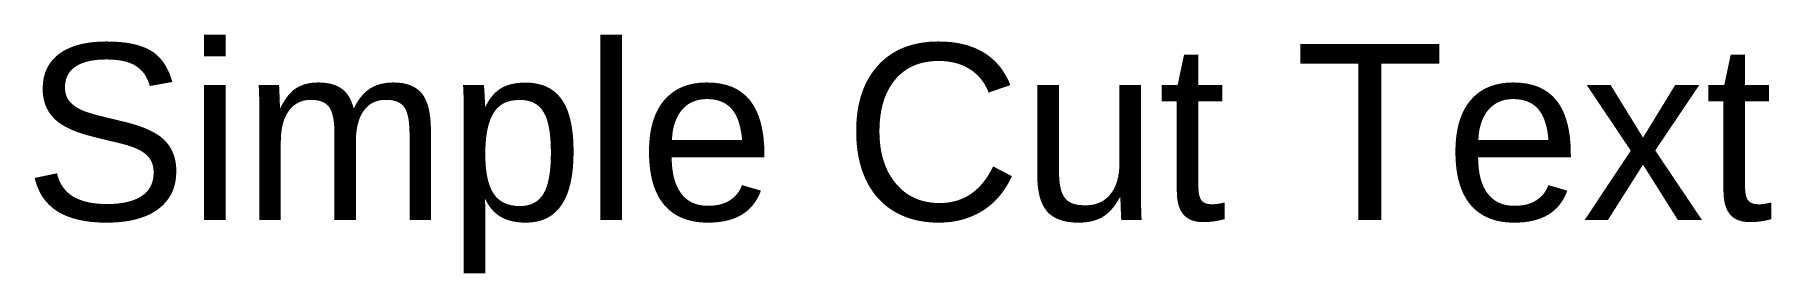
# Model space of a CAD drawing. Header units: millimetres. Extents: x -4.9 to 4.96, y -0.8 to 0.55.
import ezdxf
from ezdxf.enums import TextEntityAlignment as Align

# ---------------------------------------------------------------- set-up
doc = ezdxf.new("R2010")
doc.units = ezdxf.units.MM
doc.layers.add('3. Cut (Vector)', color=1, linetype='Continuous', lineweight=5, true_color=0xff0000)
doc.styles.add('textstyle15', font='')
doc.styles.get('textstyle15').set_extended_font_data('Arial')

msp = doc.modelspace()

# ---------------------------------------------------------------- texts
at = {"layer": '3. Cut (Vector)', "style": 'textstyle15'}
msp.add_text('Simple Cut Text', height=1, dxfattribs=at).set_placement((0, 0), align=Align.MIDDLE_CENTER)

doc.saveas('drawing.dxf')
